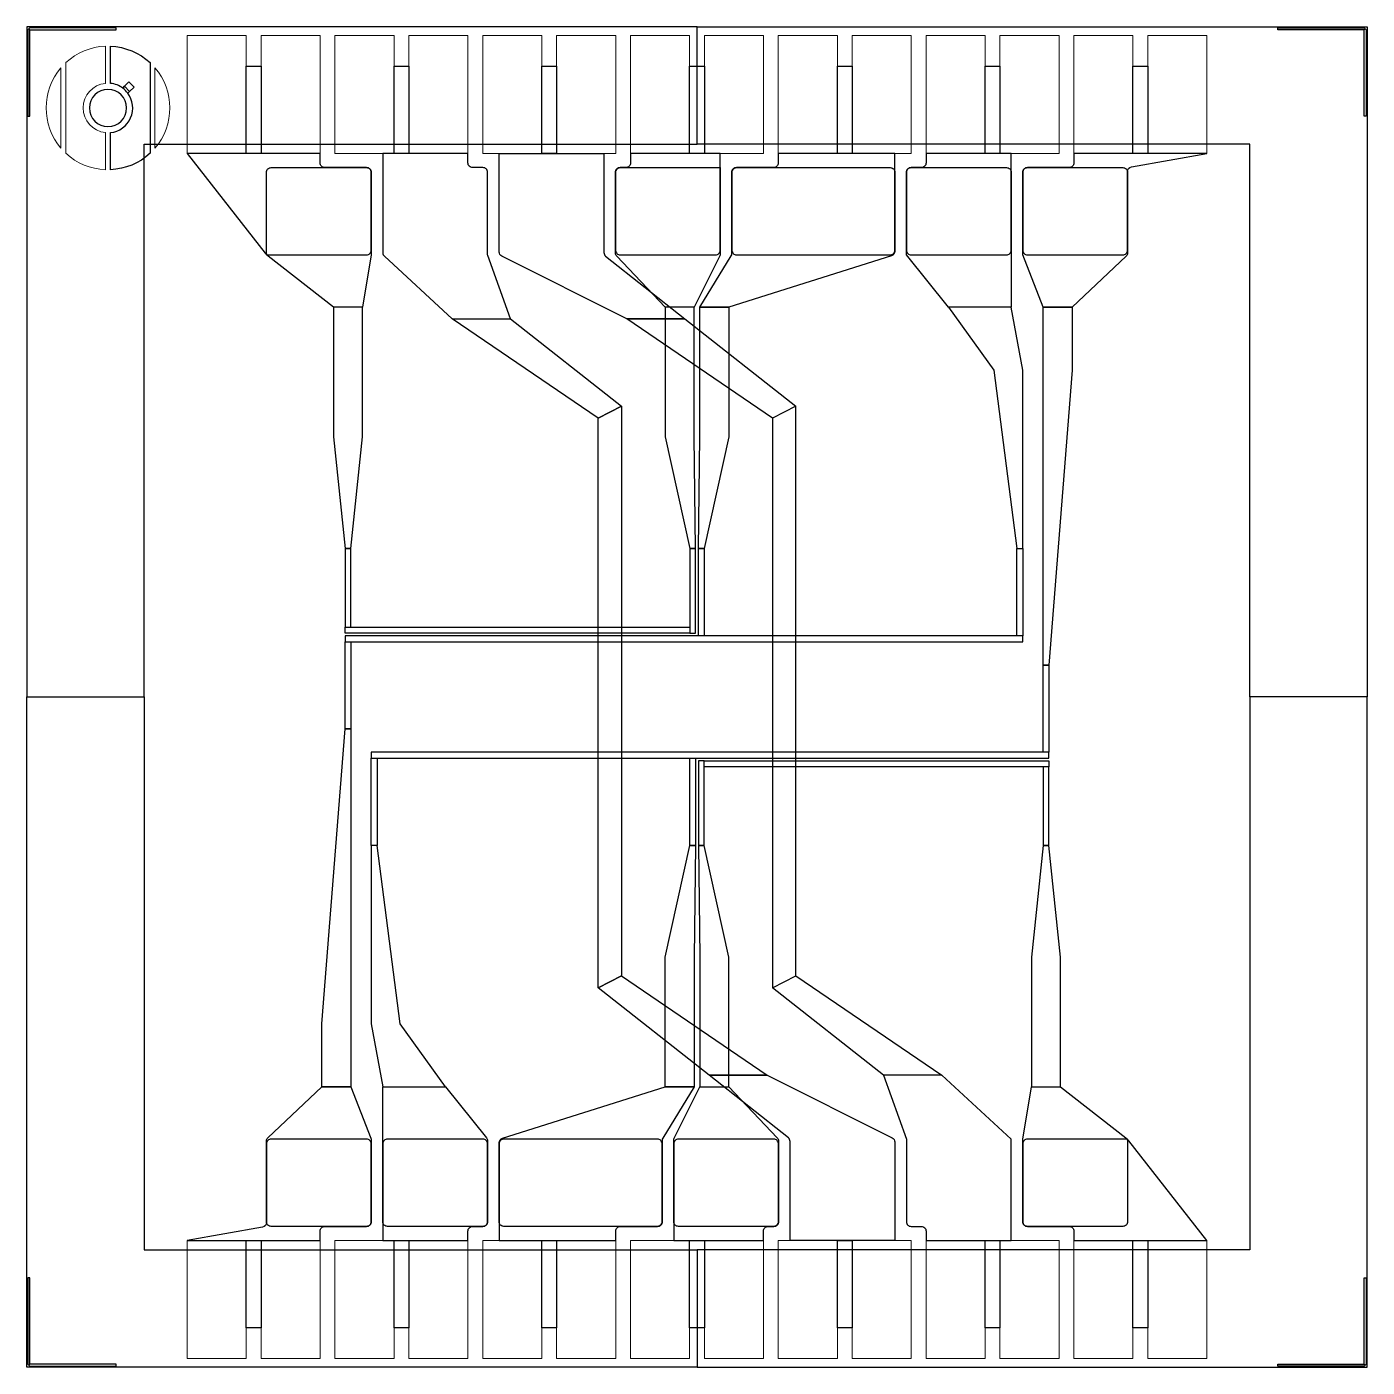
# Model space of a CAD drawing. Header units: inches. Extents: x -11520 to 11520, y -11520 to 11520.
import ezdxf

# ---------------------------------------------------------------- set-up
doc = ezdxf.new("R2010")
doc.units = ezdxf.units.IN
doc.header["$MEASUREMENT"] = 0
for name, color, linetype in [('L2', 5, 'Continuous'), ('L4', 3, 'Continuous'), ('L50', 210, 'Continuous')]:
    doc.layers.add(name, color=color, linetype=linetype)

msp = doc.modelspace()

# ---------------------------------------------------------------- linework, layer by layer
at = {"layer": 'L2'}
for points in [[(-5750, 6700), (-6250, 6700), (-7369, 7576, -0.230654), (-7400, 7639), (-7400, 9020, -0.414214), (-7320, 9100), (-5680, 9100, -0.414214), (-5600, 9020), (-5600, 7600), (-5750, 6700)], [(-50, 6700), (-550, 6700), (-1378, 7577, -0.191501), (-1400, 7632), (-1400, 9020, -0.414214), (-1320, 9100), (400, 9100), (400, 7619, -0.116435), (392, 7583), (-50, 6700)], [(550, 6700), (50, 6700), (588, 7581, 0.138005), (600, 7623), (600, 9020, -0.414214), (680, 9100), (3320, 9100, -0.414214), (3400, 9020), (3400, 7659, -0.327211), (3344, 7582), (550, 6700)], [(5400, 6700), (4325, 6700), (3600, 7600), (3600, 9020, -0.414214), (3680, 9100), (5320, 9100, -0.414214), (5400, 9020), (5400, 7600), (5400, 6700)], [(6450, 6700), (5950, 6700), (5600, 7600), (5600, 9020, -0.414214), (5680, 9100), (7320, 9100, -0.414214), (7400, 9020), (7400, 7634, -0.205946), (7375, 7576), (6450, 6700)], [(-6450, -6700), (-5950, -6700), (-5605, -7586, -0.09299), (-5600, -7615), (-5600, -9020, -0.414214), (-5680, -9100), (-7320, -9100, -0.414214), (-7400, -9020), (-7400, -7634, -0.205946), (-7375, -7576), (-6450, -6700)], [(-5400, -6700), (-4325, -6700), (-3618, -7578, -0.171174), (-3600, -7628), (-3600, -9020, -0.414214), (-3680, -9100), (-5320, -9100, -0.414214), (-5400, -9020), (-5400, -7600), (-5400, -6700)], [(-550, -6700), (-50, -6700), (-588, -7581, 0.138005), (-600, -7623), (-600, -9020, -0.414214), (-680, -9100), (-3320, -9100, -0.414214), (-3400, -9020), (-3400, -7659, -0.327211), (-3344, -7582), (-550, -6700)], [(50, -6700), (550, -6700), (1378, -7577, -0.191501), (1400, -7632), (1400, -9020, -0.414214), (1320, -9100), (-320, -9100, -0.414214), (-400, -9020), (-400, -7619, -0.116435), (-392, -7583), (50, -6700)], [(5750, -6700), (6250, -6700), (7369, -7576, -0.230654), (7400, -7639), (7400, -9020, -0.414214), (7320, -9100), (5680, -9100, -0.414214), (5600, -9020), (5600, -7600), (5750, -6700)]]:
    msp.add_lwpolyline(points, format="xyb", close=True, dxfattribs=at)
for points in [[(-5950, 2550), (-5750, 4470), (-5750, 6700), (-6250, 6700), (-6250, 4470), (-6050, 2550), (-5950, 2550)], [(-25, 2550), (-50, 4470), (-50, 6700), (-550, 6700), (-550, 4470), (-125, 2550), (-25, 2550)], [(25, 2550), (50, 4470), (50, 6700), (550, 6700), (550, 4470), (125, 2550), (25, 2550)], [(5500, 2550), (5600, 2550), (5600, 5617), (5400, 6700), (4325, 6700), (5100, 5617), (5500, 2550)], [(6050, 550), (5950, 550), (5950, 6700), (6450, 6700), (6450, 5617)], [(-5950, 1200), (-5950, 2550), (-6050, 2550), (-6050, 1200), (-5950, 1200)], [(-25, 1100), (-25, 2550), (-125, 2550), (-125, 1100), (-25, 1100)], [(25, 1050), (25, 2550), (125, 2550), (125, 1050), (25, 1050)], [(5600, 2550), (5600, 1050), (5500, 1050), (5500, 2550), (5600, 2550)], [(-125, 1100), (-6050, 1100), (-6050, 1200), (-125, 1200), (-125, 1100)], [(5600, 950), (5600, 1050), (-6050, 1050), (-6050, 950)], [(-6050, -550), (-6050, 950), (-5950, 950), (-5950, -550), (-6050, -550)], [(5950, -950), (5950, 550), (6050, 550), (6050, -950)], [(-6050, -550), (-5950, -550), (-5950, -6700), (-6450, -6700), (-6450, -5617)], [(-5600, -950), (-5600, -1050), (6050, -1050), (6050, -950)], [(-5600, -2550), (-5600, -1050), (-5500, -1050), (-5500, -2550), (-5600, -2550)], [(-25, -1050), (-25, -2550), (-125, -2550), (-125, -1050), (-25, -1050)], [(25, -1100), (25, -2550), (125, -2550), (125, -1100), (25, -1100)], [(125, -1100), (6050, -1100), (6050, -1200), (125, -1200), (125, -1100)], [(5950, -1200), (5950, -2550), (6050, -2550), (6050, -1200), (5950, -1200)], [(-5500, -2550), (-5600, -2550), (-5600, -5617), (-5400, -6700), (-4325, -6700), (-5100, -5617), (-5500, -2550)], [(-25, -2550), (-50, -4470), (-50, -6700), (-550, -6700), (-550, -4470), (-125, -2550), (-25, -2550)], [(25, -2550), (50, -4470), (50, -6700), (550, -6700), (550, -4470), (125, -2550), (25, -2550)], [(5950, -2550), (5750, -4470), (5750, -6700), (6250, -6700), (6250, -4470), (6050, -2550), (5950, -2550)]]:
    msp.add_lwpolyline(points, close=True, dxfattribs=at)
at = {"layer": 'L4'}
for points in [[(-11485, 11485), (-11500, 11470), (-11500, 9985), (-11470, 9985), (-11470, 11470), (-11485, 11485)], [(-11485, 11485), (-11470, 11470), (-9985, 11470), (-9985, 11500), (-11470, 11500), (-11485, 11485)], [(11485, 11485), (11470, 11470), (9985, 11470), (9985, 11500), (11470, 11500), (11485, 11485)], [(11485, 11485), (11500, 11470), (11500, 9985), (11470, 9985), (11470, 11470), (11485, 11485)], [(-7493, 9341), (-7747, 9341), (-7747, 10841), (-7493, 10841), (-7493, 9341)], [(-4953, 9341), (-5207, 9341), (-5207, 10841), (-4953, 10841), (-4953, 9341)], [(-2413, 9341), (-2667, 9341), (-2667, 10841), (-2413, 10841), (-2413, 9341)], [(127, 9341), (-127, 9341), (-127, 10841), (127, 10841), (127, 9341)], [(2667, 9341), (2413, 9341), (2413, 10841), (2667, 10841), (2667, 9341)], [(5207, 9341), (4953, 9341), (4953, 10841), (5207, 10841), (5207, 9341)], [(7747, 9341), (7493, 9341), (7493, 10841), (7747, 10841), (7747, 9341)], [(-1300, 5000), (-1700, 4792), (-4208, 6500), (-3208, 6500), (-1300, 5000)], [(1700, 5000), (1300, 4792), (-1208, 6500), (-208, 6500), (1700, 5000)], [(-1700, 4792), (-1300, 5000), (-1300, -4792), (-1700, -5000), (-1700, 4792)], [(1700, 5000), (1300, 4792), (1300, -5000), (1700, -4792), (1700, 5000)], [(-1700, -5000), (-1300, -4792), (1208, -6500), (208, -6500), (-1700, -5000)], [(1300, -5000), (1700, -4792), (4208, -6500), (3208, -6500), (1300, -5000)], [(-7747, -9341), (-7493, -9341), (-7493, -10841), (-7747, -10841), (-7747, -9341)], [(-5207, -9341), (-4953, -9341), (-4953, -10841), (-5207, -10841), (-5207, -9341)], [(-2667, -9341), (-2413, -9341), (-2413, -10841), (-2667, -10841), (-2667, -9341)], [(-127, -9341), (127, -9341), (127, -10841), (-127, -10841), (-127, -9341)], [(2413, -9341), (2667, -9341), (2667, -10841), (2413, -10841), (2413, -9341)], [(4953, -9341), (5207, -9341), (5207, -10841), (4953, -10841), (4953, -9341)], [(7493, -9341), (7747, -9341), (7747, -10841), (7493, -10841), (7493, -9341)], [(-11485, -11485), (-11470, -11470), (-11470, -9985), (-11500, -9985), (-11500, -11470), (-11485, -11485)], [(11485, -11485), (11470, -11470), (11470, -9985), (11500, -9985), (11500, -11470), (11485, -11485)], [(-11485, -11485), (-11470, -11500), (-9985, -11500), (-9985, -11470), (-11470, -11470), (-11485, -11485)], [(11485, -11485), (11470, -11500), (9985, -11500), (9985, -11470), (11470, -11470), (11485, -11485)]]:
    msp.add_lwpolyline(points, close=True, dxfattribs=at)
at = {"layer": 'L4', "linetype": 'Continuous', "lineweight": 0}
for points in [[(-7747, 11373), (-8763, 11373), (-8763, 9341), (-7747, 9341)], [(-6477, 11373), (-7493, 11373), (-7493, 9341), (-6477, 9341)], [(-5207, 11373), (-6223, 11373), (-6223, 9341), (-5207, 9341)], [(-3937, 11373), (-4953, 11373), (-4953, 9341), (-3937, 9341)], [(-2667, 11373), (-3683, 11373), (-3683, 9341), (-2667, 9341)], [(-1397, 11373), (-2413, 11373), (-2413, 9341), (-1397, 9341)], [(-127, 11373), (-1143, 11373), (-1143, 9341), (-127, 9341)], [(1143, 11373), (127, 11373), (127, 9341), (1143, 9341)], [(2413, 11373), (1397, 11373), (1397, 9341), (2413, 9341)], [(3683, 11373), (2667, 11373), (2667, 9341), (3683, 9341)], [(4953, 11373), (3937, 11373), (3937, 9341), (4953, 9341)], [(6223, 11373), (5207, 11373), (5207, 9341), (6223, 9341)], [(7493, 11373), (6477, 11373), (6477, 9341), (7493, 9341)], [(8763, 11373), (7747, 11373), (7747, 9341), (8763, 9341)], [(-8763, -11373), (-7747, -11373), (-7747, -9341), (-8763, -9341)], [(-7493, -11373), (-6477, -11373), (-6477, -9341), (-7493, -9341)], [(-6223, -11373), (-5207, -11373), (-5207, -9341), (-6223, -9341)], [(-4953, -11373), (-3937, -11373), (-3937, -9341), (-4953, -9341)], [(-3683, -11373), (-2667, -11373), (-2667, -9341), (-3683, -9341)], [(-2413, -11373), (-1397, -11373), (-1397, -9341), (-2413, -9341)], [(-1143, -11373), (-127, -11373), (-127, -9341), (-1143, -9341)], [(127, -11373), (1143, -11373), (1143, -9341), (127, -9341)], [(1397, -11373), (2413, -11373), (2413, -9341), (1397, -9341)], [(2667, -11373), (3683, -11373), (3683, -9341), (2667, -9341)], [(3937, -11373), (4953, -11373), (4953, -9341), (3937, -9341)], [(5207, -11373), (6223, -11373), (6223, -9341), (5207, -9341)], [(6477, -11373), (7493, -11373), (7493, -9341), (6477, -9341)], [(7747, -11373), (8763, -11373), (8763, -9341), (7747, -9341)]]:
    msp.add_lwpolyline(points, close=True, dxfattribs=at)
at = {"layer": 'L4', "linetype": 'Continuous', "lineweight": 15, "flags": 128}
for points in [[(-10168, 9702, -0.904534), (-10168, 10548), (-10168, 11187, 0.178785), (-10848, 10904), (-10848, 9346, 0.178785), (-10168, 9063)], [(-10933, 10816, 0.369332), (-10933, 9434)], [(-9317, 9434, 0.369332), (-9317, 10816)]]:
    msp.add_lwpolyline(points, format="xyb", close=True, dxfattribs=at)
at = {"layer": 'L4'}
for points in [[(-9786, 10382), (-9752, 10408), (-9677, 10483), (-9767, 10573), (-9842, 10498), (-9868, 10464, 0.137976), (-10082, 10548), (-10082, 11187, -0.178785), (-9402, 10904), (-9402, 9346, -0.178785), (-10082, 9063), (-10082, 9702, 0.585661)], [(-10125, 9806, 1), (-10125, 10444, 1)], [(-9868, 10464), (-9842, 10498), (-9752, 10408), (-9786, 10382, 0.068502)], [(-5680, 9100), (-6397, 9100, -0.414214), (-6477, 9180), (-6477, 9341), (-8763, 9341), (-7424, 7631, 0.230638), (-7361, 7600), (-5680, 7600, 0.414214), (-5600, 7680), (-5600, 9020, 0.414214)], [(-3208, 6500), (-3595, 7587, -0.085839), (-3600, 7614), (-3600, 9020, 0.414214), (-3680, 9100), (-3857, 9100, -0.414214), (-3937, 9180), (-3937, 9341), (-5400, 9341), (-5400, 7635, 0.209386), (-5374, 7576), (-4208, 6500), (-3208, 6500)], [(-208, 6500), (-1208, 6500), (-3356, 7578, -0.283697), (-3400, 7649), (-3400, 9341), (-1600, 9341), (-1600, 7639, 0.229434), (-1570, 7576), (-208, 6500)], [(400, 9341), (-1143, 9341), (-1143, 9180, -0.414214), (-1223, 9100), (-1320, 9100, 0.414214), (-1400, 9020), (-1400, 7680, 0.414214), (-1320, 7600), (320, 7600, 0.414214), (400, 7680), (400, 9341)], [(3400, 9341), (1397, 9341), (1397, 9180, -0.414214), (1317, 9100), (680, 9100, 0.414214), (600, 9020), (600, 7680, 0.414214), (680, 7600), (3320, 7600, 0.414214), (3400, 7680), (3400, 9100), (3400, 9341)], [(3937, 9341), (3937, 9180, -0.414214), (3857, 9100), (3680, 9100, 0.414214), (3600, 9020), (3600, 7680, 0.414214), (3680, 7600), (5320, 7600, 0.414214), (5400, 7680), (5400, 9100), (5400, 9341), (3937, 9341)], [(6477, 9341), (6477, 9180, -0.414214), (6397, 9100), (5680, 9100, 0.414214), (5600, 9020), (5600, 7680, 0.414214), (5680, 7600), (7320, 7600, 0.414214), (7400, 7680), (7400, 9033, -0.363754), (7466, 9112), (8763, 9341), (6477, 9341)], [(208, -6500), (1208, -6500), (3356, -7578, -0.283697), (3400, -7649), (3400, -9341), (1600, -9341), (1600, -7639, 0.229434), (1570, -7576), (208, -6500)], [(3208, -6500), (3600, -7600), (3600, -9020, 0.414214), (3680, -9100), (3857, -9100, -0.414214), (3937, -9180), (3937, -9341), (5400, -9341), (5400, -7600), (4208, -6500), (3208, -6500)], [(-6477, -9341), (-6477, -9180, -0.414214), (-6397, -9100), (-5680, -9100, 0.414214), (-5600, -9020), (-5600, -7680, 0.414214), (-5680, -7600), (-7320, -7600, 0.414214), (-7400, -7680), (-7400, -9033, -0.363754), (-7466, -9112), (-8763, -9341), (-6477, -9341)], [(-3937, -9341), (-3937, -9180, -0.414214), (-3857, -9100), (-3680, -9100, 0.414214), (-3600, -9020), (-3600, -7680, 0.414214), (-3680, -7600), (-5320, -7600, 0.414214), (-5400, -7680), (-5400, -9100), (-5400, -9341), (-3937, -9341)], [(-3400, -9341), (-1397, -9341), (-1397, -9180, -0.414214), (-1317, -9100), (-680, -9100, 0.414214), (-600, -9020), (-600, -7680, 0.414214), (-680, -7600), (-3320, -7600, 0.414214), (-3400, -7680), (-3400, -9100), (-3400, -9341)], [(-400, -9341), (1143, -9341), (1143, -9180, -0.414214), (1223, -9100), (1320, -9100, 0.414214), (1400, -9020), (1400, -7680, 0.414214), (1320, -7600), (-320, -7600, 0.414214), (-400, -7680), (-400, -9341)], [(5680, -9100), (6397, -9100, -0.414214), (6477, -9180), (6477, -9341), (8763, -9341), (7424, -7631, 0.230638), (7361, -7600), (5680, -7600, 0.414214), (5600, -7680), (5600, -9020, 0.414214)]]:
    msp.add_lwpolyline(points, format="xyb", close=True, dxfattribs=at)
at = {"layer": 'L50'}
for points in [[(0, 9500), (0, 11520), (-11520, 11520), (-11520, 0), (-9500, 0), (-9500, 9500)], [(0, 9500), (0, 11520), (11520, 11520), (11520, 0), (9500, 0), (9500, 9500)], [(0, -9500), (0, -11520), (-11520, -11520), (-11520, 0), (-9500, 0), (-9500, -9500)], [(0, -9500), (0, -11520), (11520, -11520), (11520, 0), (9500, 0), (9500, -9500)]]:
    msp.add_lwpolyline(points, close=True, dxfattribs=at)

doc.saveas('drawing.dxf')
